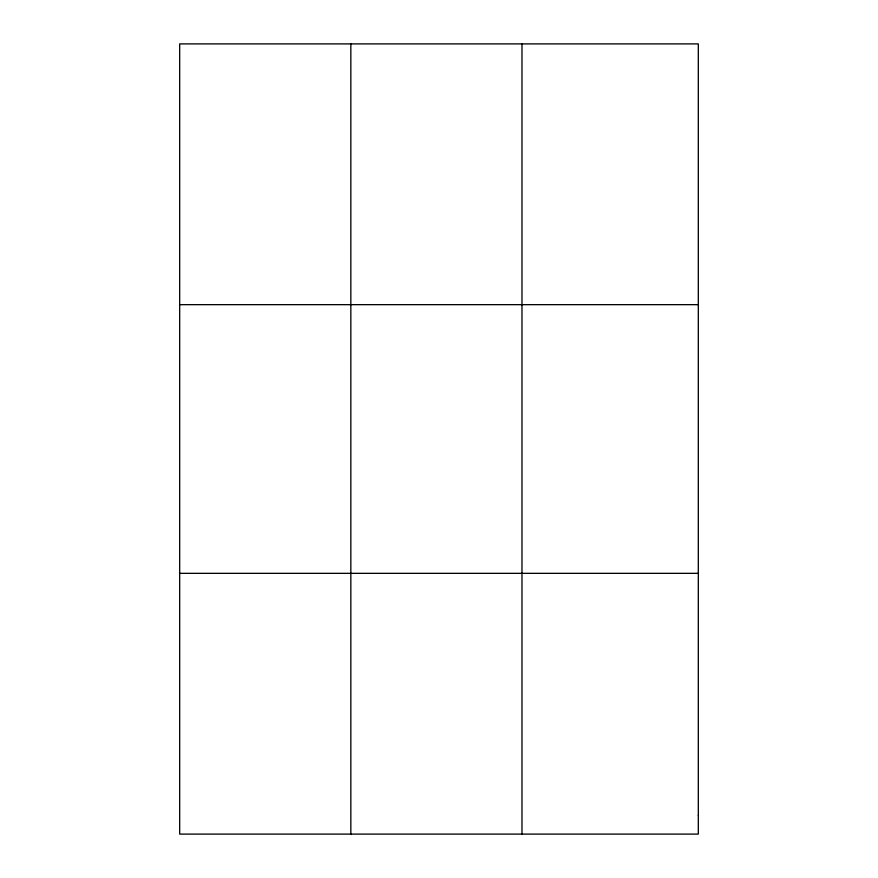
<?xml version="1.0" encoding="UTF-8"?>
<svg xmlns="http://www.w3.org/2000/svg" width="878" height="878" viewBox="0 0 878 878"><rect width="100%" height="100%" fill="white"/><g stroke="black" fill="none" stroke-linecap="round" stroke-linejoin="round"><path stroke-width="1.32" d="M350.838 834.1L350.838 43.9M521.982 834.1L521.982 43.9M179.683 304.666L698.317 304.666M179.683 573.334L698.317 573.334M698.317 815.475L698.317 834.1L179.683 834.1L179.683 43.9L698.317 43.9L698.317 815.475"/></g></svg>
